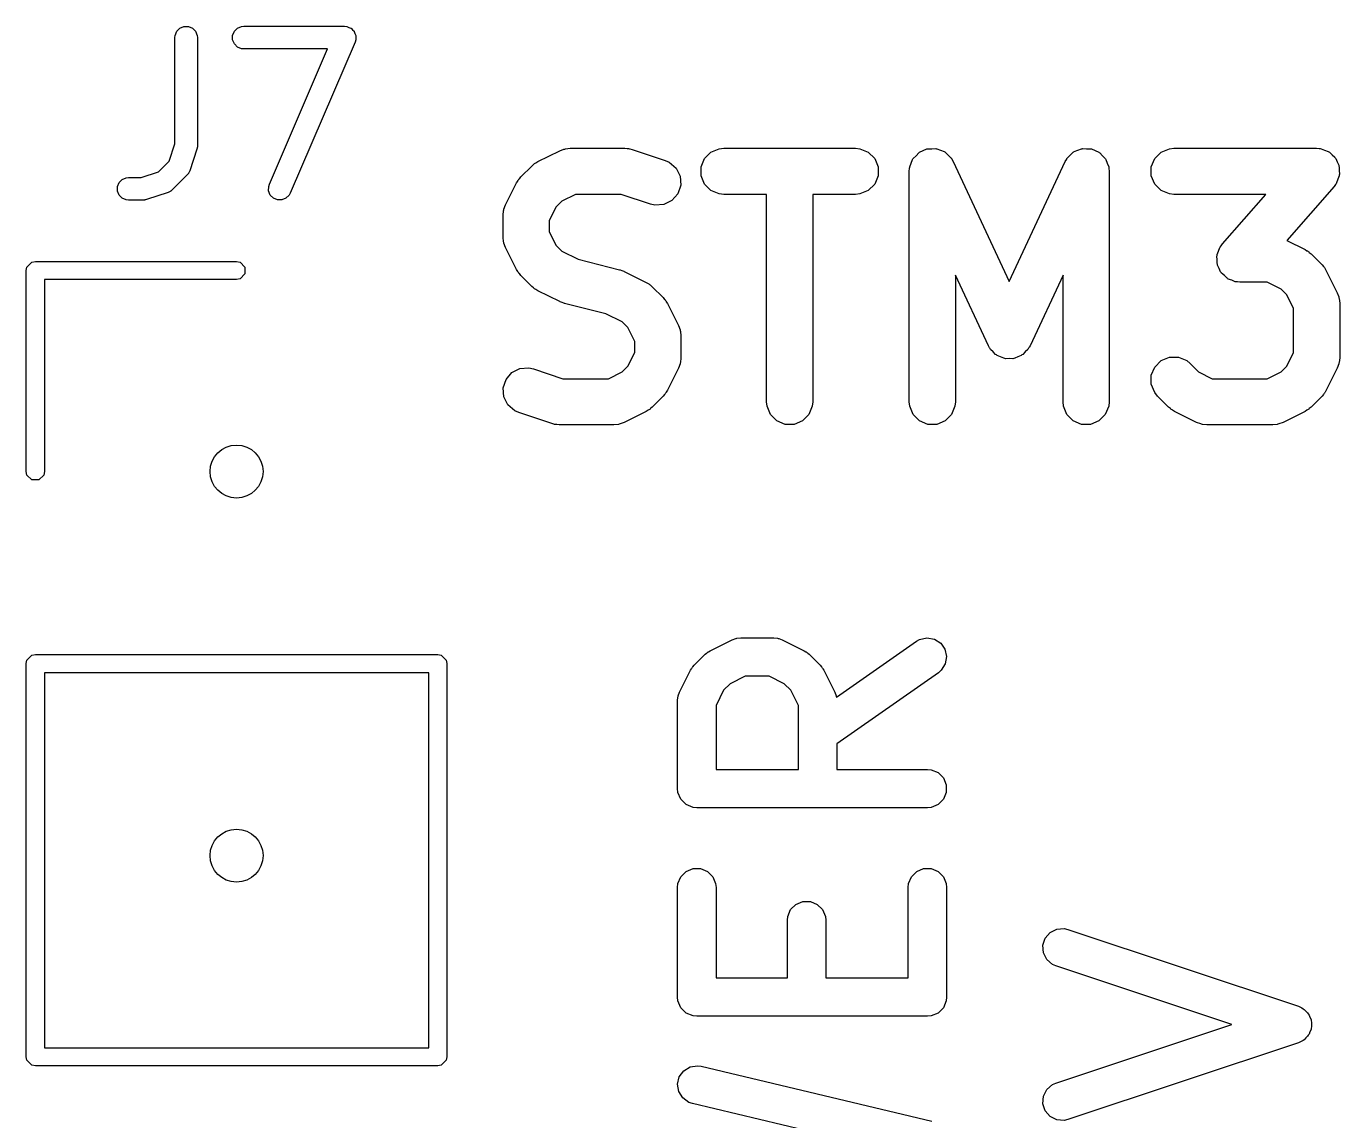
# Model space of a CAD drawing. Extents: x 0.05 to 1.97, y 0.05 to 3.57.
# Drawn here: x 0.3528 to 0.6945, y 3.2757 to 3.5606 of the extents above; entities that cross this region are included whole.
import ezdxf

# ---------------------------------------------------------------- set-up
doc = ezdxf.new("R2010")
doc.units = 0
doc.header["$MEASUREMENT"] = 0
doc.layers.add('BLACK', color=7, linetype='CONTINUOUS')

msp = doc.modelspace()

# ---------------------------------------------------------------- linework, layer by layer
at = {"layer": 'BLACK', "linetype": 'CONTINUOUS'}
for p, q in [((0.3914, 3.55768), (0.39146, 3.55826)), ((0.39146, 3.55826), (0.3919, 3.55932)), ((0.3919, 3.55932), (0.39272, 3.56014)), ((0.39272, 3.56014), (0.39378, 3.56058)), ((0.39378, 3.56058), (0.39493, 3.56058)), ((0.39493, 3.56058), (0.396, 3.56014)), ((0.396, 3.56014), (0.39681, 3.55932)), ((0.39681, 3.55932), (0.39725, 3.55826)), ((0.39725, 3.55826), (0.39731, 3.55768)), ((0.40646, 3.55826), (0.4069, 3.55932)), ((0.40646, 3.55711), (0.40646, 3.55826)), ((0.4069, 3.55932), (0.40771, 3.56014)), ((0.40771, 3.56014), (0.40878, 3.56058)), ((0.40878, 3.56058), (0.40936, 3.56064)), ((0.40936, 3.56064), (0.4356, 3.56064)), ((0.4356, 3.56064), (0.43618, 3.56058)), ((0.43618, 3.56058), (0.43619, 3.56057)), ((0.43619, 3.56057), (0.43621, 3.56057)), ((0.43621, 3.56057), (0.43673, 3.56035)), ((0.43673, 3.56035), (0.43724, 3.56014)), ((0.43724, 3.56014), (0.43726, 3.56013)), ((0.43726, 3.56013), (0.43727, 3.56012)), ((0.43727, 3.56012), (0.43766, 3.55972)), ((0.43766, 3.55972), (0.43806, 3.55932)), ((0.43806, 3.55932), (0.43806, 3.55931)), ((0.43806, 3.55931), (0.43808, 3.55929)), ((0.43808, 3.55929), (0.43828, 3.55878)), ((0.43828, 3.55878), (0.4385, 3.55826)), ((0.4385, 3.55826), (0.4385, 3.55824)), ((0.4385, 3.55824), (0.4385, 3.55822)), ((0.4385, 3.55822), (0.4385, 3.55767)), ((0.3914, 3.53004), (0.3914, 3.55768)), ((0.39731, 3.55768), (0.39731, 3.52956)), ((0.4069, 3.55604), (0.40646, 3.55711)), ((0.40771, 3.55523), (0.4069, 3.55604)), ((0.40878, 3.55479), (0.40771, 3.55523)), ((0.40936, 3.55473), (0.40878, 3.55479)), ((0.43112, 3.55473), (0.40936, 3.55473)), ((0.41601, 3.51948), (0.43112, 3.55473)), ((0.43832, 3.55652), (0.42144, 3.51715)), ((0.43849, 3.55707), (0.43832, 3.55652)), ((0.4385, 3.55711), (0.43849, 3.55709)), ((0.43849, 3.55709), (0.43849, 3.55707)), ((0.4385, 3.55767), (0.4385, 3.55711)), ((0.3899, 3.52553), (0.3914, 3.53004)), ((0.39716, 3.52863), (0.39528, 3.523)), ((0.39722, 3.52891), (0.39716, 3.52863)), ((0.39725, 3.52899), (0.39722, 3.52891)), ((0.39726, 3.52909), (0.39725, 3.52899)), ((0.39729, 3.52919), (0.39726, 3.52909)), ((0.39731, 3.52956), (0.39728, 3.52927)), ((0.39728, 3.52927), (0.39729, 3.52919)), ((0.48585, 3.52538), (0.49156, 3.52823)), ((0.49156, 3.52823), (0.49266, 3.52865)), ((0.49266, 3.52865), (0.49288, 3.52867)), ((0.49288, 3.52867), (0.49308, 3.52875)), ((0.49308, 3.52875), (0.49425, 3.52887)), ((0.49425, 3.52887), (0.50853, 3.52887)), ((0.50853, 3.52887), (0.50913, 3.52881)), ((0.50913, 3.52881), (0.50928, 3.52882)), ((0.50928, 3.52882), (0.50949, 3.52877)), ((0.50949, 3.52877), (0.5097, 3.52875)), ((0.5097, 3.52875), (0.50985, 3.52869)), ((0.50985, 3.52869), (0.51043, 3.52856)), ((0.51043, 3.52856), (0.519, 3.5257)), ((0.52926, 3.5262), (0.53091, 3.52786)), ((0.53091, 3.52786), (0.53308, 3.52875)), ((0.53308, 3.52875), (0.53425, 3.52887)), ((0.53425, 3.52887), (0.56853, 3.52887)), ((0.56853, 3.52887), (0.5697, 3.52875)), ((0.5697, 3.52875), (0.57187, 3.52786)), ((0.57187, 3.52786), (0.57352, 3.5262)), ((0.58428, 3.52694), (0.58498, 3.5277)), ((0.58498, 3.5277), (0.58511, 3.52776)), ((0.58511, 3.52776), (0.5852, 3.52786)), ((0.5852, 3.52786), (0.58616, 3.52825)), ((0.58616, 3.52825), (0.58711, 3.52869)), ((0.58711, 3.52869), (0.58724, 3.5287)), ((0.58724, 3.5287), (0.58736, 3.52875)), ((0.58736, 3.52875), (0.5884, 3.52875)), ((0.5884, 3.52875), (0.58944, 3.5288)), ((0.58944, 3.5288), (0.58957, 3.52875)), ((0.58957, 3.52875), (0.5897, 3.52875)), ((0.5897, 3.52875), (0.59067, 3.52835)), ((0.59067, 3.52835), (0.59164, 3.528)), ((0.59164, 3.528), (0.59174, 3.52791)), ((0.59174, 3.52791), (0.59187, 3.52786)), ((0.59187, 3.52786), (0.5926, 3.52712)), ((0.62446, 3.52712), (0.6252, 3.52786)), ((0.6252, 3.52786), (0.62532, 3.52791)), ((0.62532, 3.52791), (0.62542, 3.528)), ((0.62542, 3.528), (0.6264, 3.52835)), ((0.6264, 3.52835), (0.62736, 3.52875)), ((0.62736, 3.52875), (0.6275, 3.52875)), ((0.6275, 3.52875), (0.62762, 3.5288)), ((0.62762, 3.5288), (0.62866, 3.52875)), ((0.62866, 3.52875), (0.6297, 3.52875)), ((0.6297, 3.52875), (0.62983, 3.5287)), ((0.62983, 3.5287), (0.62996, 3.52869)), ((0.62996, 3.52869), (0.63091, 3.52825)), ((0.63091, 3.52825), (0.63187, 3.52786)), ((0.63187, 3.52786), (0.63196, 3.52776)), ((0.63196, 3.52776), (0.63208, 3.5277)), ((0.63208, 3.5277), (0.63279, 3.52694)), ((0.6464, 3.5262), (0.64806, 3.52786)), ((0.64806, 3.52786), (0.65022, 3.52875)), ((0.65022, 3.52875), (0.65139, 3.52887)), ((0.65139, 3.52887), (0.68853, 3.52887)), ((0.68853, 3.52887), (0.68915, 3.52881)), ((0.68915, 3.52881), (0.68931, 3.52882)), ((0.68931, 3.52882), (0.68942, 3.52878)), ((0.68942, 3.52878), (0.6897, 3.52875)), ((0.6897, 3.52875), (0.6906, 3.52838)), ((0.6906, 3.52838), (0.69153, 3.52807)), ((0.69153, 3.52807), (0.69168, 3.52793)), ((0.69168, 3.52793), (0.69187, 3.52786)), ((0.69187, 3.52786), (0.69256, 3.52717)), ((0.69256, 3.52717), (0.69329, 3.52652)), ((0.38714, 3.52277), (0.3899, 3.52553)), ((0.48143, 3.5214), (0.48429, 3.52425)), ((0.48429, 3.52425), (0.48475, 3.52463)), ((0.48475, 3.52463), (0.48485, 3.52475)), ((0.48485, 3.52475), (0.48504, 3.52486)), ((0.48504, 3.52486), (0.4852, 3.525)), ((0.4852, 3.525), (0.48535, 3.52506)), ((0.48535, 3.52506), (0.48585, 3.52538)), ((0.519, 3.5257), (0.52008, 3.52522)), ((0.52008, 3.52522), (0.52185, 3.52369)), ((0.52836, 3.52404), (0.52926, 3.5262)), ((0.52836, 3.5217), (0.52836, 3.52404)), ((0.57352, 3.5262), (0.57442, 3.52404)), ((0.57442, 3.52404), (0.57442, 3.5217)), ((0.5826, 3.52378), (0.58263, 3.52385)), ((0.58261, 3.52364), (0.5826, 3.52378)), ((0.58263, 3.52385), (0.58265, 3.52404)), ((0.58265, 3.52404), (0.58305, 3.525)), ((0.58305, 3.525), (0.5834, 3.52598)), ((0.5834, 3.52598), (0.58349, 3.52608)), ((0.58349, 3.52608), (0.58354, 3.5262)), ((0.58354, 3.5262), (0.58428, 3.52694)), ((0.5926, 3.52712), (0.59337, 3.52642)), ((0.59337, 3.52642), (0.59347, 3.52626)), ((0.59347, 3.52626), (0.59352, 3.5262)), ((0.59352, 3.5262), (0.59358, 3.52607)), ((0.59358, 3.52607), (0.59397, 3.5254)), ((0.59397, 3.5254), (0.60853, 3.4942)), ((0.60853, 3.4942), (0.6231, 3.5254)), ((0.6231, 3.5254), (0.62349, 3.52607)), ((0.62349, 3.52607), (0.62354, 3.5262)), ((0.62354, 3.5262), (0.6236, 3.52626)), ((0.6236, 3.52626), (0.6237, 3.52642)), ((0.6237, 3.52642), (0.62446, 3.52712)), ((0.63279, 3.52694), (0.63352, 3.5262)), ((0.63352, 3.5262), (0.63357, 3.52608)), ((0.63357, 3.52608), (0.63366, 3.52598)), ((0.63366, 3.52598), (0.63402, 3.525)), ((0.63402, 3.525), (0.63442, 3.52404)), ((0.63442, 3.52404), (0.63444, 3.52385)), ((0.63444, 3.52385), (0.63446, 3.52378)), ((0.63446, 3.52378), (0.63446, 3.52364)), ((0.64551, 3.52404), (0.6464, 3.5262)), ((0.64551, 3.5217), (0.64551, 3.52404)), ((0.69329, 3.52652), (0.69338, 3.52634)), ((0.69338, 3.52634), (0.69352, 3.5262)), ((0.69352, 3.5262), (0.6939, 3.5253)), ((0.6939, 3.5253), (0.69433, 3.52443)), ((0.69433, 3.52443), (0.69434, 3.52422)), ((0.69434, 3.52422), (0.69442, 3.52404)), ((0.69442, 3.52404), (0.69442, 3.52306)), ((0.3769, 3.51995), (0.37772, 3.52077)), ((0.37772, 3.52077), (0.37878, 3.52121)), ((0.37878, 3.52121), (0.37936, 3.52127)), ((0.37936, 3.52127), (0.38263, 3.52127)), ((0.38263, 3.52127), (0.38714, 3.52277)), ((0.39457, 3.52185), (0.39082, 3.5181)), ((0.39494, 3.5223), (0.39457, 3.52185)), ((0.39498, 3.5224), (0.39494, 3.5223)), ((0.39505, 3.52248), (0.39498, 3.5224)), ((0.39528, 3.523), (0.39505, 3.52248)), ((0.48031, 3.51984), (0.48063, 3.52034)), ((0.48063, 3.52034), (0.48069, 3.52049)), ((0.48069, 3.52049), (0.48082, 3.52065)), ((0.48082, 3.52065), (0.48094, 3.52083)), ((0.48094, 3.52083), (0.48106, 3.52094)), ((0.48106, 3.52094), (0.48143, 3.5214)), ((0.52185, 3.52369), (0.52289, 3.52159)), ((0.52289, 3.52159), (0.52306, 3.51926)), ((0.52926, 3.51953), (0.52836, 3.5217)), ((0.57442, 3.5217), (0.57352, 3.51953)), ((0.58253, 3.52287), (0.58261, 3.52364)), ((0.58253, 3.46287), (0.58253, 3.52287)), ((0.63446, 3.52364), (0.63453, 3.52287)), ((0.63453, 3.52287), (0.63453, 3.46287)), ((0.6464, 3.51953), (0.64551, 3.5217)), ((0.69405, 3.5208), (0.69373, 3.51987)), ((0.69442, 3.5217), (0.69405, 3.5208)), ((0.69442, 3.52306), (0.69448, 3.52209)), ((0.69448, 3.52209), (0.69442, 3.5219)), ((0.69442, 3.5219), (0.69442, 3.5217)), ((0.37646, 3.51889), (0.3769, 3.51995)), ((0.37646, 3.51774), (0.37646, 3.51889)), ((0.3769, 3.51667), (0.37646, 3.51774)), ((0.38967, 3.51739), (0.38404, 3.51551)), ((0.39019, 3.51762), (0.38967, 3.51739)), ((0.39028, 3.51769), (0.39019, 3.51762)), ((0.39037, 3.51773), (0.39028, 3.51769)), ((0.39082, 3.5181), (0.39037, 3.51773)), ((0.41583, 3.51777), (0.41584, 3.51893)), ((0.41625, 3.5167), (0.41583, 3.51777)), ((0.41584, 3.51893), (0.41601, 3.51948)), ((0.42144, 3.51715), (0.42116, 3.51664)), ((0.47745, 3.51412), (0.48031, 3.51984)), ((0.52232, 3.51704), (0.52078, 3.51527)), ((0.52306, 3.51926), (0.52232, 3.51704)), ((0.53091, 3.51788), (0.52926, 3.51953)), ((0.53308, 3.51698), (0.53091, 3.51788)), ((0.53425, 3.51687), (0.53308, 3.51698)), ((0.5697, 3.51698), (0.56853, 3.51687)), ((0.57187, 3.51788), (0.5697, 3.51698)), ((0.57352, 3.51953), (0.57187, 3.51788)), ((0.64806, 3.51788), (0.6464, 3.51953)), ((0.65022, 3.51698), (0.64806, 3.51788)), ((0.65139, 3.51687), (0.65022, 3.51698)), ((0.69305, 3.51892), (0.68077, 3.50488)), ((0.69341, 3.51942), (0.69305, 3.51892)), ((0.69352, 3.51953), (0.69341, 3.51942)), ((0.69357, 3.51964), (0.69352, 3.51953)), ((0.69373, 3.51987), (0.69357, 3.51964)), ((0.37772, 3.51586), (0.3769, 3.51667)), ((0.37878, 3.51542), (0.37772, 3.51586)), ((0.37936, 3.51536), (0.37878, 3.51542)), ((0.38311, 3.51536), (0.37936, 3.51536)), ((0.3834, 3.51539), (0.38311, 3.51536)), ((0.38348, 3.51538), (0.3834, 3.51539)), ((0.38358, 3.51541), (0.38348, 3.51538)), ((0.38368, 3.51542), (0.38358, 3.51541)), ((0.38376, 3.51545), (0.38368, 3.51542)), ((0.38404, 3.51551), (0.38376, 3.51545)), ((0.41706, 3.51588), (0.41625, 3.5167)), ((0.41812, 3.51543), (0.41706, 3.51588)), ((0.41927, 3.51541), (0.41812, 3.51543)), ((0.42034, 3.51584), (0.41927, 3.51541)), ((0.42116, 3.51664), (0.42034, 3.51584)), ((0.47703, 3.51302), (0.47745, 3.51412)), ((0.49061, 3.5136), (0.48882, 3.51002)), ((0.49209, 3.51508), (0.49061, 3.5136)), ((0.49566, 3.51687), (0.49209, 3.51508)), ((0.50756, 3.51687), (0.49566, 3.51687)), ((0.51521, 3.51432), (0.50756, 3.51687)), ((0.51635, 3.51406), (0.51521, 3.51432)), ((0.51869, 3.51422), (0.51635, 3.51406)), ((0.52078, 3.51527), (0.51869, 3.51422)), ((0.54539, 3.51687), (0.53425, 3.51687)), ((0.54539, 3.46287), (0.54539, 3.51687)), ((0.56853, 3.51687), (0.55739, 3.51687)), ((0.55739, 3.51687), (0.55739, 3.46287)), ((0.67531, 3.51687), (0.65139, 3.51687)), ((0.66402, 3.50396), (0.67531, 3.51687)), ((0.47682, 3.51144), (0.47693, 3.51261)), ((0.47682, 3.50572), (0.47682, 3.51144)), ((0.47693, 3.51261), (0.47702, 3.51281)), ((0.47702, 3.51281), (0.47703, 3.51302)), ((0.48882, 3.51002), (0.48882, 3.50714)), ((0.48882, 3.50714), (0.49061, 3.50356)), ((0.47693, 3.50455), (0.47682, 3.50572)), ((0.47702, 3.50435), (0.47693, 3.50455)), ((0.47703, 3.50414), (0.47702, 3.50435)), ((0.47745, 3.50304), (0.47703, 3.50414)), ((0.49061, 3.50356), (0.49209, 3.50208)), ((0.66333, 3.503), (0.6635, 3.50324)), ((0.6635, 3.50324), (0.66354, 3.50334)), ((0.66354, 3.50334), (0.66366, 3.50345)), ((0.66366, 3.50345), (0.66402, 3.50396)), ((0.68077, 3.50488), (0.6855, 3.50252)), ((0.48031, 3.49733), (0.47745, 3.50304)), ((0.49209, 3.50208), (0.49634, 3.49996)), ((0.49634, 3.49996), (0.50713, 3.49726)), ((0.66258, 3.50079), (0.66265, 3.50098)), ((0.66265, 3.49981), (0.66258, 3.50079)), ((0.66265, 3.50118), (0.66302, 3.50208)), ((0.66265, 3.50098), (0.66265, 3.50118)), ((0.66265, 3.49884), (0.66265, 3.49981)), ((0.66302, 3.50208), (0.66333, 3.503)), ((0.6855, 3.50252), (0.68601, 3.5022)), ((0.68601, 3.5022), (0.68615, 3.50214)), ((0.68615, 3.50214), (0.68632, 3.50201)), ((0.68632, 3.50201), (0.6865, 3.50189)), ((0.6865, 3.50189), (0.6866, 3.50177)), ((0.6866, 3.50177), (0.68706, 3.5014)), ((0.68706, 3.5014), (0.68992, 3.49854)), ((0.35276, 3.49705), (0.35294, 3.49795)), ((0.35276, 3.44469), (0.35276, 3.49705)), ((0.35294, 3.49795), (0.35421, 3.49923)), ((0.35421, 3.49923), (0.35512, 3.49941)), ((0.35512, 3.49941), (0.40748, 3.49941)), ((0.40748, 3.49941), (0.40838, 3.49923)), ((0.40838, 3.49923), (0.40966, 3.49795)), ((0.40966, 3.49795), (0.40966, 3.49614)), ((0.48063, 3.49682), (0.48031, 3.49733)), ((0.48069, 3.49668), (0.48063, 3.49682)), ((0.48082, 3.49651), (0.48069, 3.49668)), ((0.48094, 3.49633), (0.48082, 3.49651)), ((0.50713, 3.49726), (0.50722, 3.49723)), ((0.50722, 3.49723), (0.50726, 3.49723)), ((0.50726, 3.49723), (0.50775, 3.49704)), ((0.50775, 3.49704), (0.50824, 3.49686)), ((0.50824, 3.49686), (0.50827, 3.49684)), ((0.50827, 3.49684), (0.50836, 3.4968)), ((0.50836, 3.4968), (0.51407, 3.49395)), ((0.66273, 3.49865), (0.66265, 3.49884)), ((0.66274, 3.49845), (0.66273, 3.49865)), ((0.66317, 3.49758), (0.66274, 3.49845)), ((0.66354, 3.49668), (0.66317, 3.49758)), ((0.66369, 3.49653), (0.66354, 3.49668)), ((0.66378, 3.49635), (0.66369, 3.49653)), ((0.68992, 3.49854), (0.6903, 3.49808)), ((0.6903, 3.49808), (0.69042, 3.49797)), ((0.69042, 3.49797), (0.69053, 3.49779)), ((0.69053, 3.49779), (0.69067, 3.49763)), ((0.69067, 3.49763), (0.69073, 3.49748)), ((0.69073, 3.49748), (0.69104, 3.49698)), ((0.69104, 3.49698), (0.6939, 3.49126)), ((0.40748, 3.49469), (0.35748, 3.49469)), ((0.35748, 3.49469), (0.35748, 3.44469)), ((0.40838, 3.49486), (0.40748, 3.49469)), ((0.40966, 3.49614), (0.40838, 3.49486)), ((0.48106, 3.49623), (0.48094, 3.49633)), ((0.48143, 3.49577), (0.48106, 3.49623)), ((0.48429, 3.49291), (0.48143, 3.49577)), ((0.51407, 3.49395), (0.51458, 3.49363)), ((0.51458, 3.49363), (0.51472, 3.49357)), ((0.51472, 3.49357), (0.51489, 3.49343)), ((0.51489, 3.49343), (0.51507, 3.49332)), ((0.51507, 3.49332), (0.51517, 3.4932)), ((0.51517, 3.4932), (0.51563, 3.49282)), ((0.6031, 3.47747), (0.59453, 3.49582)), ((0.59453, 3.49582), (0.59453, 3.46287)), ((0.62253, 3.49582), (0.61397, 3.47747)), ((0.62253, 3.46287), (0.62253, 3.49582)), ((0.66451, 3.49571), (0.66378, 3.49635)), ((0.6652, 3.49502), (0.66451, 3.49571)), ((0.66539, 3.49494), (0.6652, 3.49502)), ((0.66554, 3.49481), (0.66539, 3.49494)), ((0.66646, 3.4945), (0.66554, 3.49481)), ((0.66736, 3.49413), (0.66646, 3.4945)), ((0.66765, 3.4941), (0.66736, 3.49413)), ((0.66776, 3.49406), (0.66765, 3.4941)), ((0.66791, 3.49407), (0.66776, 3.49406)), ((0.66853, 3.49401), (0.66791, 3.49407)), ((0.67569, 3.49401), (0.66853, 3.49401)), ((0.67927, 3.49222), (0.67569, 3.49401)), ((0.48475, 3.49253), (0.48429, 3.49291)), ((0.48485, 3.49241), (0.48475, 3.49253)), ((0.48504, 3.4923), (0.48485, 3.49241)), ((0.4852, 3.49216), (0.48504, 3.4923)), ((0.48535, 3.4921), (0.4852, 3.49216)), ((0.48585, 3.49179), (0.48535, 3.4921)), ((0.49156, 3.48893), (0.48585, 3.49179)), ((0.51563, 3.49282), (0.51849, 3.48997)), ((0.51849, 3.48997), (0.51887, 3.48951)), ((0.68075, 3.49074), (0.67927, 3.49222)), ((0.68253, 3.48716), (0.68075, 3.49074)), ((0.6939, 3.49126), (0.69432, 3.49017)), ((0.69432, 3.49017), (0.69434, 3.48995)), ((0.69434, 3.48995), (0.69442, 3.48975)), ((0.69442, 3.48975), (0.69453, 3.48858)), ((0.49165, 3.4889), (0.49156, 3.48893)), ((0.49169, 3.48887), (0.49165, 3.4889)), ((0.49218, 3.48869), (0.49169, 3.48887)), ((0.49266, 3.48851), (0.49218, 3.48869)), ((0.49271, 3.48851), (0.49266, 3.48851)), ((0.49279, 3.48847), (0.49271, 3.48851)), ((0.50358, 3.48578), (0.49279, 3.48847)), ((0.51887, 3.48951), (0.51899, 3.4894)), ((0.51899, 3.4894), (0.5191, 3.48922)), ((0.5191, 3.48922), (0.51924, 3.48906)), ((0.51924, 3.48906), (0.5193, 3.48891)), ((0.5193, 3.48891), (0.51961, 3.48841)), ((0.51961, 3.48841), (0.52247, 3.48269)), ((0.68253, 3.47571), (0.68253, 3.48716)), ((0.69453, 3.48858), (0.69453, 3.4743)), ((0.50784, 3.48365), (0.50358, 3.48578)), ((0.50932, 3.48217), (0.50784, 3.48365)), ((0.51111, 3.47859), (0.50932, 3.48217)), ((0.52247, 3.48269), (0.52289, 3.48159)), ((0.52289, 3.48159), (0.52291, 3.48138)), ((0.52291, 3.48138), (0.52299, 3.48118)), ((0.52299, 3.48118), (0.52311, 3.48001)), ((0.52311, 3.48001), (0.52311, 3.4743)), ((0.51111, 3.47571), (0.51111, 3.47859)), ((0.60335, 3.47704), (0.6031, 3.47747)), ((0.6034, 3.4769), (0.60335, 3.47704)), ((0.6035, 3.4768), (0.6034, 3.4769)), ((0.6037, 3.47646), (0.6035, 3.4768)), ((0.60437, 3.47584), (0.6037, 3.47646)), ((0.61337, 3.47646), (0.6127, 3.47584)), ((0.61357, 3.4768), (0.61337, 3.47646)), ((0.61366, 3.4769), (0.61357, 3.4768)), ((0.61372, 3.47704), (0.61366, 3.4769)), ((0.61397, 3.47747), (0.61372, 3.47704)), ((0.50932, 3.47214), (0.51111, 3.47571)), ((0.52289, 3.47271), (0.52247, 3.47161)), ((0.52291, 3.47293), (0.52289, 3.47271)), ((0.52299, 3.47312), (0.52291, 3.47293)), ((0.52311, 3.4743), (0.52299, 3.47312)), ((0.60498, 3.47517), (0.60437, 3.47584)), ((0.60523, 3.47506), (0.60498, 3.47517)), ((0.60542, 3.47488), (0.60523, 3.47506)), ((0.60628, 3.47457), (0.60542, 3.47488)), ((0.60711, 3.47418), (0.60628, 3.47457)), ((0.60737, 3.47417), (0.60711, 3.47418)), ((0.60762, 3.47408), (0.60737, 3.47417)), ((0.60853, 3.47412), (0.60762, 3.47408)), ((0.60944, 3.47408), (0.60853, 3.47412)), ((0.6097, 3.47417), (0.60944, 3.47408)), ((0.60996, 3.47418), (0.6097, 3.47417)), ((0.61079, 3.47457), (0.60996, 3.47418)), ((0.61164, 3.47488), (0.61079, 3.47457)), ((0.61184, 3.47506), (0.61164, 3.47488)), ((0.61208, 3.47517), (0.61184, 3.47506)), ((0.6127, 3.47584), (0.61208, 3.47517)), ((0.6464, 3.47191), (0.64806, 3.47357)), ((0.64806, 3.47357), (0.65022, 3.47447)), ((0.65022, 3.47447), (0.65256, 3.47447)), ((0.65256, 3.47447), (0.65472, 3.47357)), ((0.65472, 3.47357), (0.65563, 3.47282)), ((0.65563, 3.47282), (0.6578, 3.47066)), ((0.68075, 3.47214), (0.68253, 3.47571)), ((0.69432, 3.47271), (0.6939, 3.47161)), ((0.69434, 3.47293), (0.69432, 3.47271)), ((0.69442, 3.47312), (0.69434, 3.47293)), ((0.69453, 3.4743), (0.69442, 3.47312)), ((0.47761, 3.4687), (0.47914, 3.47046)), ((0.47914, 3.47046), (0.48123, 3.47151)), ((0.48123, 3.47151), (0.48357, 3.47168)), ((0.48357, 3.47168), (0.48472, 3.47142)), ((0.48472, 3.47142), (0.49236, 3.46887)), ((0.50426, 3.46887), (0.50784, 3.47066)), ((0.50784, 3.47066), (0.50932, 3.47214)), ((0.52247, 3.47161), (0.51961, 3.4659)), ((0.64551, 3.46975), (0.6464, 3.47191)), ((0.64551, 3.46741), (0.64551, 3.46975)), ((0.6578, 3.47066), (0.66138, 3.46887)), ((0.67569, 3.46887), (0.67927, 3.47066)), ((0.67927, 3.47066), (0.68075, 3.47214)), ((0.6939, 3.47161), (0.69104, 3.4659)), ((0.47687, 3.46647), (0.47761, 3.4687)), ((0.47703, 3.46414), (0.47687, 3.46647)), ((0.49236, 3.46887), (0.50426, 3.46887)), ((0.51961, 3.4659), (0.5193, 3.46539)), ((0.6464, 3.46525), (0.64551, 3.46741)), ((0.66138, 3.46887), (0.67569, 3.46887)), ((0.69104, 3.4659), (0.69073, 3.46539)), ((0.47808, 3.46205), (0.47703, 3.46414)), ((0.51849, 3.46434), (0.51563, 3.46148)), ((0.51887, 3.4648), (0.51849, 3.46434)), ((0.51899, 3.4649), (0.51887, 3.4648)), ((0.5191, 3.46508), (0.51899, 3.4649)), ((0.51924, 3.46525), (0.5191, 3.46508)), ((0.5193, 3.46539), (0.51924, 3.46525)), ((0.54551, 3.4617), (0.54539, 3.46287)), ((0.55739, 3.46287), (0.55728, 3.4617)), ((0.58265, 3.4617), (0.58253, 3.46287)), ((0.59453, 3.46287), (0.59442, 3.4617)), ((0.62265, 3.4617), (0.62253, 3.46287)), ((0.63453, 3.46287), (0.63442, 3.4617)), ((0.64715, 3.46434), (0.6464, 3.46525)), ((0.65001, 3.46148), (0.64715, 3.46434)), ((0.68992, 3.46434), (0.68706, 3.46148)), ((0.6903, 3.4648), (0.68992, 3.46434)), ((0.69042, 3.4649), (0.6903, 3.4648)), ((0.69053, 3.46508), (0.69042, 3.4649)), ((0.69067, 3.46525), (0.69053, 3.46508)), ((0.69073, 3.46539), (0.69067, 3.46525)), ((0.47985, 3.46051), (0.47808, 3.46205)), ((0.48092, 3.46003), (0.47985, 3.46051)), ((0.48949, 3.45717), (0.48092, 3.46003)), ((0.51407, 3.46036), (0.50836, 3.4575)), ((0.51458, 3.46067), (0.51407, 3.46036)), ((0.51472, 3.46074), (0.51458, 3.46067)), ((0.51489, 3.46087), (0.51472, 3.46074)), ((0.51507, 3.46098), (0.51489, 3.46087)), ((0.51517, 3.4611), (0.51507, 3.46098)), ((0.51563, 3.46148), (0.51517, 3.4611)), ((0.5464, 3.45953), (0.54551, 3.4617)), ((0.54806, 3.45788), (0.5464, 3.45953)), ((0.55638, 3.45953), (0.55472, 3.45788)), ((0.55728, 3.4617), (0.55638, 3.45953)), ((0.58354, 3.45953), (0.58265, 3.4617)), ((0.5852, 3.45788), (0.58354, 3.45953)), ((0.59352, 3.45953), (0.59187, 3.45788)), ((0.59442, 3.4617), (0.59352, 3.45953)), ((0.62354, 3.45953), (0.62265, 3.4617)), ((0.6252, 3.45788), (0.62354, 3.45953)), ((0.63352, 3.45953), (0.63187, 3.45788)), ((0.63442, 3.4617), (0.63352, 3.45953)), ((0.65047, 3.4611), (0.65001, 3.46148)), ((0.65057, 3.46098), (0.65047, 3.4611)), ((0.65075, 3.46087), (0.65057, 3.46098)), ((0.65091, 3.46074), (0.65075, 3.46087)), ((0.65106, 3.46067), (0.65091, 3.46074)), ((0.65156, 3.46036), (0.65106, 3.46067)), ((0.65728, 3.4575), (0.65156, 3.46036)), ((0.6855, 3.46036), (0.67979, 3.4575)), ((0.68601, 3.46067), (0.6855, 3.46036)), ((0.68615, 3.46074), (0.68601, 3.46067)), ((0.68632, 3.46087), (0.68615, 3.46074)), ((0.6865, 3.46098), (0.68632, 3.46087)), ((0.6866, 3.4611), (0.6865, 3.46098)), ((0.68706, 3.46148), (0.6866, 3.4611)), ((0.49007, 3.45704), (0.48949, 3.45717)), ((0.49022, 3.45698), (0.49007, 3.45704)), ((0.49043, 3.45696), (0.49022, 3.45698)), ((0.49064, 3.45691), (0.49043, 3.45696)), ((0.4908, 3.45693), (0.49064, 3.45691)), ((0.49139, 3.45687), (0.4908, 3.45693)), ((0.50568, 3.45687), (0.49139, 3.45687)), ((0.50685, 3.45698), (0.50568, 3.45687)), ((0.50705, 3.45706), (0.50685, 3.45698)), ((0.50726, 3.45708), (0.50705, 3.45706)), ((0.50836, 3.4575), (0.50726, 3.45708)), ((0.55022, 3.45698), (0.54806, 3.45788)), ((0.55256, 3.45698), (0.55022, 3.45698)), ((0.55472, 3.45788), (0.55256, 3.45698)), ((0.58736, 3.45698), (0.5852, 3.45788)), ((0.5897, 3.45698), (0.58736, 3.45698)), ((0.59187, 3.45788), (0.5897, 3.45698)), ((0.62736, 3.45698), (0.6252, 3.45788)), ((0.6297, 3.45698), (0.62736, 3.45698)), ((0.63187, 3.45788), (0.6297, 3.45698)), ((0.65838, 3.45708), (0.65728, 3.4575)), ((0.65859, 3.45706), (0.65838, 3.45708)), ((0.65879, 3.45698), (0.65859, 3.45706)), ((0.65996, 3.45687), (0.65879, 3.45698)), ((0.67711, 3.45687), (0.65996, 3.45687)), ((0.67828, 3.45698), (0.67711, 3.45687)), ((0.67847, 3.45706), (0.67828, 3.45698)), ((0.67869, 3.45708), (0.67847, 3.45706)), ((0.67979, 3.4575), (0.67869, 3.45708)), ((0.35294, 3.44378), (0.35276, 3.44469)), ((0.35421, 3.4425), (0.35294, 3.44378)), ((0.35602, 3.4425), (0.35421, 3.4425)), ((0.3573, 3.44378), (0.35602, 3.4425)), ((0.35748, 3.44469), (0.3573, 3.44378)), ((0.53072, 3.39804), (0.53643, 3.4009)), ((0.53643, 3.4009), (0.53735, 3.40125)), ((0.53735, 3.40125), (0.53752, 3.40126)), ((0.53752, 3.40126), (0.53769, 3.40133)), ((0.53769, 3.40133), (0.53867, 3.40143)), ((0.53867, 3.40143), (0.54724, 3.40143)), ((0.54724, 3.40143), (0.54821, 3.40133)), ((0.54821, 3.40133), (0.54838, 3.40126)), ((0.54838, 3.40126), (0.54856, 3.40125)), ((0.54856, 3.40125), (0.54947, 3.4009)), ((0.54947, 3.4009), (0.55519, 3.39804)), ((0.58437, 3.40052), (0.58522, 3.40101)), ((0.58522, 3.40101), (0.58713, 3.40143)), ((0.58713, 3.40143), (0.58905, 3.40109)), ((0.58905, 3.40109), (0.5907, 3.40004)), ((0.52942, 3.39711), (0.5298, 3.39742)), ((0.5298, 3.39742), (0.52989, 3.39752)), ((0.52989, 3.39752), (0.53004, 3.39762)), ((0.53004, 3.39762), (0.53017, 3.39773)), ((0.53017, 3.39773), (0.5303, 3.39778)), ((0.5303, 3.39778), (0.53072, 3.39804)), ((0.55519, 3.39804), (0.55561, 3.39778)), ((0.55561, 3.39778), (0.55573, 3.39773)), ((0.55573, 3.39773), (0.55587, 3.39762)), ((0.55587, 3.39762), (0.55602, 3.39752)), ((0.55602, 3.39752), (0.5561, 3.39742)), ((0.5561, 3.39742), (0.55649, 3.39711)), ((0.56357, 3.38597), (0.58437, 3.40052)), ((0.5907, 3.40004), (0.59181, 3.39844)), ((0.59181, 3.39844), (0.59224, 3.39654)), ((0.35276, 3.39469), (0.35294, 3.39559)), ((0.35276, 3.29232), (0.35276, 3.39469)), ((0.35294, 3.39559), (0.35421, 3.39687)), ((0.35421, 3.39687), (0.35512, 3.39705)), ((0.35512, 3.39705), (0.45984, 3.39705)), ((0.45984, 3.39705), (0.46075, 3.39687)), ((0.46075, 3.39687), (0.46202, 3.39559)), ((0.46202, 3.39559), (0.4622, 3.39469)), ((0.4622, 3.39469), (0.4622, 3.29232)), ((0.52614, 3.39378), (0.52624, 3.39387)), ((0.52624, 3.39387), (0.52656, 3.39425)), ((0.52656, 3.39425), (0.52942, 3.39711)), ((0.55649, 3.39711), (0.55934, 3.39425)), ((0.55934, 3.39425), (0.55966, 3.39387)), ((0.55966, 3.39387), (0.55976, 3.39378)), ((0.5919, 3.39462), (0.59085, 3.39297)), ((0.59224, 3.39654), (0.5919, 3.39462)), ((0.35748, 3.39232), (0.35748, 3.29469)), ((0.45748, 3.39232), (0.35748, 3.39232)), ((0.45748, 3.29469), (0.45748, 3.39232)), ((0.52277, 3.38724), (0.52562, 3.39295)), ((0.52562, 3.39295), (0.52589, 3.39337)), ((0.52589, 3.39337), (0.52594, 3.39349)), ((0.52594, 3.39349), (0.52605, 3.39363)), ((0.52605, 3.39363), (0.52614, 3.39378)), ((0.53985, 3.39143), (0.53591, 3.38946)), ((0.54606, 3.39143), (0.53985, 3.39143)), ((0.54999, 3.38946), (0.54606, 3.39143)), ((0.55976, 3.39378), (0.55985, 3.39363)), ((0.55985, 3.39363), (0.55997, 3.39349)), ((0.55997, 3.39349), (0.56002, 3.39337)), ((0.56002, 3.39337), (0.56028, 3.39295)), ((0.56028, 3.39295), (0.56314, 3.38724)), ((0.5901, 3.39233), (0.56367, 3.37383)), ((0.59085, 3.39297), (0.5901, 3.39233)), ((0.52241, 3.38632), (0.52277, 3.38724)), ((0.5342, 3.38775), (0.53224, 3.38382)), ((0.53591, 3.38946), (0.5342, 3.38775)), ((0.5517, 3.38775), (0.54999, 3.38946)), ((0.55367, 3.38382), (0.5517, 3.38775)), ((0.56314, 3.38724), (0.56349, 3.38632)), ((0.52224, 3.385), (0.52233, 3.38598)), ((0.52224, 3.36214), (0.52224, 3.385)), ((0.52233, 3.38598), (0.5224, 3.38614)), ((0.5224, 3.38614), (0.52241, 3.38632)), ((0.53224, 3.38382), (0.53224, 3.36714)), ((0.55367, 3.36714), (0.55367, 3.38382)), ((0.56349, 3.38632), (0.5635, 3.38614)), ((0.5635, 3.38614), (0.56357, 3.38598)), ((0.56357, 3.38598), (0.56357, 3.38597)), ((0.56367, 3.37383), (0.56367, 3.36714)), ((0.53224, 3.36714), (0.55367, 3.36714)), ((0.56367, 3.36714), (0.58724, 3.36714)), ((0.58724, 3.36714), (0.58821, 3.36705)), ((0.58821, 3.36705), (0.59001, 3.3663)), ((0.59001, 3.3663), (0.59139, 3.36492)), ((0.59139, 3.36492), (0.59214, 3.36312)), ((0.59214, 3.36312), (0.59214, 3.36117)), ((0.52233, 3.36117), (0.52224, 3.36214)), ((0.52308, 3.35937), (0.52233, 3.36117)), ((0.59214, 3.36117), (0.59139, 3.35937)), ((0.52446, 3.35799), (0.52308, 3.35937)), ((0.52626, 3.35724), (0.52446, 3.35799)), ((0.52724, 3.35714), (0.52626, 3.35724)), ((0.58724, 3.35714), (0.52724, 3.35714)), ((0.58821, 3.35724), (0.58724, 3.35714)), ((0.59001, 3.35799), (0.58821, 3.35724)), ((0.59139, 3.35937), (0.59001, 3.35799)), ((0.52233, 3.3374), (0.52308, 3.33921)), ((0.52308, 3.33921), (0.52446, 3.34059)), ((0.52446, 3.34059), (0.52626, 3.34133)), ((0.52626, 3.34133), (0.52821, 3.34133)), ((0.52821, 3.34133), (0.53001, 3.34059)), ((0.53001, 3.34059), (0.53139, 3.33921)), ((0.53139, 3.33921), (0.53214, 3.3374)), ((0.58233, 3.3374), (0.58308, 3.33921)), ((0.58308, 3.33921), (0.58446, 3.34059)), ((0.58446, 3.34059), (0.58626, 3.34133)), ((0.58626, 3.34133), (0.58821, 3.34133)), ((0.58821, 3.34133), (0.59001, 3.34059)), ((0.59001, 3.34059), (0.59139, 3.33921)), ((0.59139, 3.33921), (0.59214, 3.3374)), ((0.52224, 3.33643), (0.52233, 3.3374)), ((0.52224, 3.30786), (0.52224, 3.33643)), ((0.53214, 3.3374), (0.53224, 3.33643)), ((0.53224, 3.33643), (0.53224, 3.31286)), ((0.58224, 3.33643), (0.58233, 3.3374)), ((0.58224, 3.31286), (0.58224, 3.33643)), ((0.59214, 3.3374), (0.59224, 3.33643)), ((0.59224, 3.33643), (0.59224, 3.30786)), ((0.55303, 3.33201), (0.55483, 3.33276)), ((0.55483, 3.33276), (0.55678, 3.33276)), ((0.55678, 3.33276), (0.55859, 3.33201)), ((0.5509, 3.32883), (0.55165, 3.33064)), ((0.55165, 3.33064), (0.55303, 3.33201)), ((0.55859, 3.33201), (0.55997, 3.33064)), ((0.55997, 3.33064), (0.56071, 3.32883)), ((0.55081, 3.32786), (0.5509, 3.32883)), ((0.55081, 3.31286), (0.55081, 3.32786)), ((0.56071, 3.32883), (0.56081, 3.32786)), ((0.56081, 3.32786), (0.56081, 3.31286)), ((0.61917, 3.32466), (0.62092, 3.32554)), ((0.62092, 3.32554), (0.62286, 3.32568)), ((0.62286, 3.32568), (0.62382, 3.32546)), ((0.61728, 3.32134), (0.61789, 3.32319)), ((0.61789, 3.32319), (0.61917, 3.32466)), ((0.62382, 3.32546), (0.68382, 3.30546)), ((0.61741, 3.31939), (0.61728, 3.32134)), ((0.61829, 3.31765), (0.61741, 3.31939)), ((0.61976, 3.31637), (0.61829, 3.31765)), ((0.62066, 3.31597), (0.61976, 3.31637)), ((0.66643, 3.30071), (0.62066, 3.31597)), ((0.53224, 3.31286), (0.55081, 3.31286)), ((0.56081, 3.31286), (0.58224, 3.31286)), ((0.52233, 3.30688), (0.52224, 3.30786)), ((0.52308, 3.30508), (0.52233, 3.30688)), ((0.52446, 3.3037), (0.52308, 3.30508)), ((0.59139, 3.30508), (0.59001, 3.3037)), ((0.59214, 3.30688), (0.59139, 3.30508)), ((0.59224, 3.30786), (0.59214, 3.30688)), ((0.68382, 3.30546), (0.68471, 3.30506)), ((0.68471, 3.30506), (0.68498, 3.30482)), ((0.52626, 3.30295), (0.52446, 3.3037)), ((0.52724, 3.30286), (0.52626, 3.30295)), ((0.58724, 3.30286), (0.52724, 3.30286)), ((0.58821, 3.30295), (0.58724, 3.30286)), ((0.59001, 3.3037), (0.58821, 3.30295)), ((0.68498, 3.30482), (0.6853, 3.30466)), ((0.6853, 3.30466), (0.68571, 3.30419)), ((0.68571, 3.30419), (0.68619, 3.30378)), ((0.68619, 3.30378), (0.68635, 3.30346)), ((0.68635, 3.30346), (0.68658, 3.30319)), ((0.68658, 3.30319), (0.68678, 3.3026)), ((0.68678, 3.3026), (0.68706, 3.30203)), ((0.68706, 3.30203), (0.68708, 3.30168)), ((0.68708, 3.30168), (0.6872, 3.30134)), ((0.62066, 3.28546), (0.66643, 3.30071)), ((0.68658, 3.29824), (0.68635, 3.29797)), ((0.68678, 3.29883), (0.68658, 3.29824)), ((0.68706, 3.29939), (0.68678, 3.29883)), ((0.68708, 3.29975), (0.68706, 3.29939)), ((0.6872, 3.30009), (0.68708, 3.29975)), ((0.6872, 3.30134), (0.68715, 3.30071)), ((0.68715, 3.30071), (0.6872, 3.30009)), ((0.68382, 3.29597), (0.62382, 3.27597)), ((0.68471, 3.29637), (0.68382, 3.29597)), ((0.68498, 3.2966), (0.68471, 3.29637)), ((0.6853, 3.29676), (0.68498, 3.2966)), ((0.68571, 3.29724), (0.6853, 3.29676)), ((0.68619, 3.29765), (0.68571, 3.29724)), ((0.68635, 3.29797), (0.68619, 3.29765)), ((0.35294, 3.29142), (0.35276, 3.29232)), ((0.35421, 3.29014), (0.35294, 3.29142)), ((0.35748, 3.29469), (0.45748, 3.29469)), ((0.46202, 3.29142), (0.46075, 3.29014)), ((0.4622, 3.29232), (0.46202, 3.29142)), ((0.35512, 3.28996), (0.35421, 3.29014)), ((0.45984, 3.28996), (0.35512, 3.28996)), ((0.46075, 3.29014), (0.45984, 3.28996)), ((0.52269, 3.28708), (0.52384, 3.28867)), ((0.52384, 3.28867), (0.5255, 3.28969)), ((0.5255, 3.28969), (0.52742, 3.29)), ((0.52742, 3.29), (0.5284, 3.28986)), ((0.5284, 3.28986), (0.5884, 3.27558)), ((0.52224, 3.28519), (0.52269, 3.28708)), ((0.52255, 3.28326), (0.52224, 3.28519)), ((0.61829, 3.28378), (0.61976, 3.28506)), ((0.61976, 3.28506), (0.62066, 3.28546)), ((0.52357, 3.2816), (0.52255, 3.28326)), ((0.52515, 3.28046), (0.52357, 3.2816)), ((0.61728, 3.28009), (0.61741, 3.28203)), ((0.61741, 3.28203), (0.61829, 3.28378)), ((0.52608, 3.28014), (0.52515, 3.28046)), ((0.5668, 3.27044), (0.52608, 3.28014)), ((0.61789, 3.27824), (0.61728, 3.28009)), ((0.61917, 3.27676), (0.61789, 3.27824)), ((0.62092, 3.27589), (0.61917, 3.27676)), ((0.62286, 3.27575), (0.62092, 3.27589)), ((0.62382, 3.27597), (0.62286, 3.27575))]:
    msp.add_line(p, q, dxfattribs=at)
at = {"layer": 'BLACK'}
for centre in [(0.40748, 3.44469), (0.40748, 3.34469)]:
    msp.add_circle(centre, 0.00689, dxfattribs=at)

doc.saveas('drawing.dxf')
